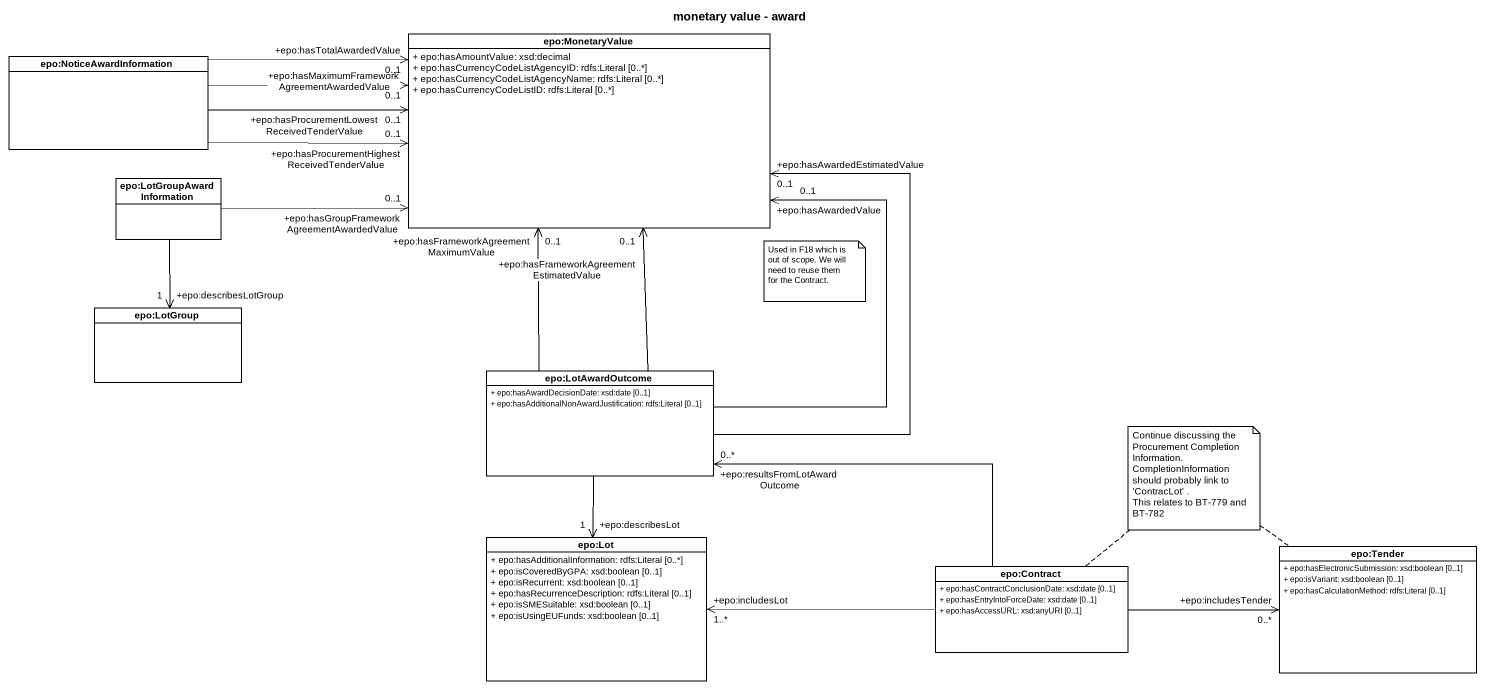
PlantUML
@startuml
title monetary value - award
hide circle
hide empty members
skinparam classAttributeIconSize 0
class "epo:MonetaryValue" as epo_MonetaryValue {
  + epo:hasAmountValue: xsd:decimal
  + epo:hasCurrencyCodeListAgencyID: rdfs:Literal [0..*]
  + epo:hasCurrencyCodeListAgencyName: rdfs:Literal [0..*]
  + epo:hasCurrencyCodeListID: rdfs:Literal [0..*]
}
class "epo:NoticeAwardInformation" as epo_NoticeAwardInformation
class "epo:LotGroupAwardInformation" as epo_LotGroupAwardInformation
class "epo:LotGroup" as epo_LotGroup
class "epo:LotAwardOutcome" as epo_LotAwardOutcome {
  + epo:hasAwardDecisionDate: xsd:date [0..1]
  + epo:hasAdditionalNonAwardJustification: rdfs:Literal [0..1]
}
class "epo:Lot" as epo_Lot {
  + epo:hasAdditionalInformation: rdfs:Literal [0..*]
  + epo:isCoveredByGPA: xsd:boolean [0..1]
  + epo:isRecurrent: xsd:boolean [0..1]
  + epo:hasRecurrenceDescription: rdfs:Literal [0..1]
  + epo:isSMESuitable: xsd:boolean [0..1]
  + epo:isUsingEUFunds: xsd:boolean [0..1]
}
class "epo:Tender" as epo_Tender {
  + epo:hasElectronicSubmission: xsd:boolean [0..1]
  + epo:isVariant: xsd:boolean [0..1]
  + epo:hasCalculationMethod: rdfs:Literal [0..1]
}
class "epo:Contract" as epo_Contract {
  + epo:hasContractConclusionDate: xsd:date [0..1]
  + epo:hasEntryIntoForceDate: xsd:date [0..1]
  + epo:hasAccessURL: xsd:anyURI [0..1]
}
epo_NoticeAwardInformation -right-> "+epo:hasMaximumFrameworkAgreementAwardedValue\n0..1" epo_MonetaryValue
epo_NoticeAwardInformation -right-> "+epo:hasProcurementHighestReceivedTenderValue\n0..1" epo_MonetaryValue
epo_NoticeAwardInformation -right-> "+epo:hasProcurementLowestReceivedTenderValue\n0..1" epo_MonetaryValue
epo_NoticeAwardInformation -right-> "+epo:hasTotalAwardedValue\n0..1" epo_MonetaryValue
epo_LotGroupAwardInformation -right-> "+epo:hasGroupFrameworkAgreementAwardedValue\n0..1" epo_MonetaryValue
epo_LotGroupAwardInformation --> "+epo:describesLotGroup\n1" epo_LotGroup
epo_LotAwardOutcome -up-> "+epo:hasAwardedEstimatedValue\n0..1" epo_MonetaryValue
epo_LotAwardOutcome -up-> "+epo:hasAwardedValue\n0..1" epo_MonetaryValue
epo_LotAwardOutcome -up-> "+epo:hasFrameworkAgreementMaximumValue\n0..1" epo_MonetaryValue
epo_LotAwardOutcome -up-> "+epo:hasFrameworkAgreementEstimatedValue\n0..1" epo_MonetaryValue
epo_LotAwardOutcome --> "+epo:describesLot\n1" epo_Lot
epo_Contract -left-> "+epo:resultsFromLotAwardOutcome\n0..*" epo_LotAwardOutcome
epo_Contract -left-> "+epo:includesLot\n1..*" epo_Lot
epo_Contract -right-> "+epo:includesTender\n0..*" epo_Tender
note as N1
  Used in F18 which is out of scope. We will need to reuse them for the Contract.
end note
note as N2
  Continue discussing the Procurement Completion Information.
  CompletionInformation should probably link to 'ContracLot' .
  This relates to BT-779 and BT-782
end note
N2 .. epo_Contract
N2 .. epo_Tender
@enduml
